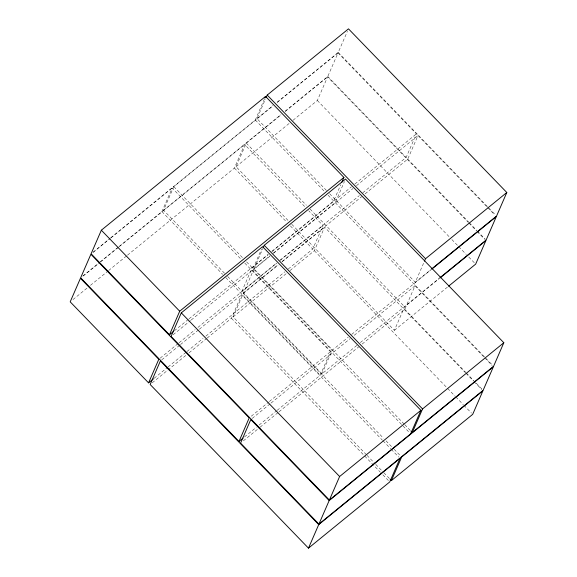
<?xml version="1.0" encoding="UTF-8"?>
<svg xmlns="http://www.w3.org/2000/svg" width="577" height="577" viewBox="0 0 577 577"><rect width="100%" height="100%" fill="white"/><g stroke="black" fill="none" stroke-linecap="round" stroke-linejoin="round"><path stroke-width="0.43" stroke-dasharray="2.88 2.16" d="M118.855 246.682L161.921 211.586L172.162 188.03L240.998 259.181M224.525 273.238L163.579 210.237L173.821 186.681L273.044 105.836M127.495 255.164L234.399 168.058L244.648 144.495L304.973 206.855M110.661 237.825L255.308 119.98L264.49 98.855M288.002 220.392L236.058 166.703L246.307 143.146L281.035 114.845M326.431 190.424L256.967 118.624L265.442 99.129M293.022 120.297L317.336 100.485L327.577 76.929L468.38 222.47M285.161 111.173L327.786 76.445L338.028 52.889L416.392 133.886L406.15 157.449L362.825 192.747M277.111 102.216L338.237 52.406L347.426 31.288M227.641 276.448L241.943 291.234L252.185 267.678L268.255 254.587M207.114 338.086L231.427 318.28L241.676 294.724L382.472 440.258M191.203 320.011L252.337 270.202L261.518 249.084M366.381 454.705L233.086 316.924L243.328 293.368L278.064 265.074M356.838 345.421L321.901 373.889L243.537 292.892L253.786 269.329L269.856 256.238M404.181 424.095L253.995 268.853L262.823 248.543M288.305 268.983L312.763 249.055L323.005 225.499L308.702 210.713M272.178 251.082L333.672 200.976L340.733 184.734M290.051 270.519L314.364 250.707L324.606 227.15L465.408 372.692M273.44 253L335.266 202.628L344.455 181.51M365.126 193.829L407.751 159.101L417.993 135.537L487.024 206.898M277.176 410.334L320.242 375.238L330.484 351.681L244.756 263.062M321.901 373.889L332.143 350.333L348.219 337.235M291.753 224.273L394.379 330.354L404.628 306.798L439.357 278.496M329.554 193.663L415.289 282.276L424.117 261.972M362.154 344.051L404.773 309.322L415.022 285.766L484.053 357.12M93.193 252.062L109.969 238.395M256.967 118.624L272.943 105.613M92.976 252.553L110.337 238.402M111.036 237.839L172.162 188.03M277.241 102.417L338.028 52.889M82.727 276.109L99.403 262.528M100.095 261.958L118.155 247.244M163.579 210.237L280.97 114.592M83.232 276.008L97.91 264.057M100.701 261.778L118.869 246.978M119.569 246.408L244.648 144.495M285.204 111.455L327.577 76.929M72.99 299.571L87.661 287.613M90.459 285.334L107.928 271.103M108.627 270.534L126.796 255.734M236.058 166.703L290.245 122.555M174.355 330.78L188.326 319.398M189.025 318.829L267.988 254.493M271.753 251.738L351.407 186.833M354.905 183.991L416.392 133.886M173.143 334.725L190.511 320.574M253.995 268.853L269.971 255.835M273.347 253.39L353.009 188.484M356.499 185.643L417.993 135.537M241.943 291.234L276.181 263.343M279.672 260.494L359.334 195.589M160.197 358.151L178.365 343.344M179.065 342.774L195.134 329.683M197.933 327.404L276.888 263.076M280.386 260.227L323.005 225.499M243.537 292.892L278.482 264.425M281.973 261.576L361.628 196.67M161.791 359.81L179.851 345.096M180.543 344.527L198.603 329.813M199.296 329.243L241.676 294.724M282.232 261.677L324.606 227.15M154.146 378.288L167.424 367.477M168.123 366.907L186.292 352.1M186.984 351.53L203.061 338.439M205.852 336.16L284.814 271.825M152.241 382.803L186.277 355.064M189.054 352.807L206.422 338.656M233.086 316.924L286.574 273.347M415.289 282.276L431.264 269.264M251.298 416.205L268.666 402.054M269.358 401.491L330.484 351.681M351.71 334.386L431.372 269.488M252.207 418.419L270.375 403.611M271.075 403.042L350.037 338.713M354.228 335.295L415.022 285.766M244.525 436.933L256.332 427.312M259.116 425.047L276.477 410.896M360.337 342.572L439.292 278.244M243.364 440.835L259.434 427.737M260.133 427.175L278.302 412.367M279.001 411.798L358.656 346.9M394.379 330.354L447.875 286.776M338.237 52.406L495.311 214.767M487.644 207.54L494.489 214.608M327.786 76.445L406.15 157.449M407.751 159.101L468.697 222.095M469.317 222.744L476.782 230.454M477.403 231.096L485.488 239.455M469.007 223.111L476.515 230.879M477.143 231.521L484.651 239.282M317.336 100.485L449.375 236.967M451.878 239.556L458.138 246.026M458.758 246.675L466.274 254.435M468.776 257.025L474.409 262.845M255.308 119.98L324.339 191.333M328.068 195.192L333.672 200.976M335.266 202.628L492.34 364.989M484.673 357.762L492.138 365.479M246.307 143.146L306.38 205.246M310.13 209.126L404.628 306.798M404.773 309.322L465.726 372.324M466.346 372.966L473.811 380.676M476.299 383.251L482.516 389.677M466.036 373.333L473.544 381.101M474.164 381.743L481.68 389.511M234.399 168.058L286.646 222.058M290.375 225.91L312.763 249.055M314.364 250.707L447.031 387.838M447.651 388.487L455.166 396.248M455.787 396.897L463.295 404.657M463.922 405.306L471.431 413.067M404.809 424.737L411.062 431.207M173.821 186.681L242.859 258.034M246.588 261.893L252.185 267.678M253.786 269.329L332.143 350.333M252.337 270.202L409.403 432.562M243.328 293.368L383.503 438.26M386.006 440.85L393.521 448.61M394.141 449.259L401.657 457.02M161.921 211.586L222.621 274.335M225.751 277.566L320.242 375.238M383.099 440.907L390.607 448.668M391.235 449.317L398.743 457.078M367.008 455.354L375.137 463.764M375.764 464.406L383.272 472.174M383.9 472.815L390.16 479.285M231.427 318.28L364.094 455.412M364.722 456.054L380.366 472.231M382.868 474.813L388.501 480.634"/><path stroke-width="0.87" d="M341.793 182.296L343.914 177.42L265.55 96.424L101.343 230.209L91.101 253.772L169.458 334.768L173.655 331.349M264.843 98.047L265.55 96.424M266.148 97.506L267.209 95.068L348.486 28.85L506.808 192.502L496.559 216.058L431.957 268.694M148.556 382.847L158.798 359.291L80.441 278.287L70.192 301.843L148.556 382.847L153.446 378.858M169.458 334.768L179.707 311.212L343.914 177.42M181.301 312.864L171.059 336.42L329.38 500.071L410.658 433.854L420.9 410.297L262.578 246.646L181.301 312.864L339.622 476.515L329.38 500.071M263.177 247.728L264.237 245.29L345.508 179.072L503.829 342.724L493.587 366.28L412.317 432.505L411.062 431.207M238.972 441.463L249.214 417.899L90.892 254.248L80.65 277.811L238.972 441.463L243.133 438.066M424.47 261.157L425.53 258.72L506.808 192.502M308.479 548.15L318.72 524.594L399.998 458.376L389.749 481.932L308.479 548.15L150.157 384.498L160.399 360.942L318.72 524.594M318.93 524.111L329.171 500.555L493.378 366.763L483.137 390.319L318.93 524.111L240.566 443.114L250.807 419.551L329.171 500.555M391.408 480.576L401.657 457.02L482.927 390.802L472.686 414.358L391.408 480.576L390.16 479.285M412.317 432.505L422.559 408.942L503.829 342.724M432.065 268.918L496.35 216.541L486.108 240.097L439.991 277.674M440.056 277.934L485.899 240.58L475.657 264.136L448.567 286.206M339.622 476.515L420.9 410.297M267.209 95.068L425.53 258.72M264.237 245.29L422.559 408.942M101.343 230.209L179.707 311.212"/></g></svg>
